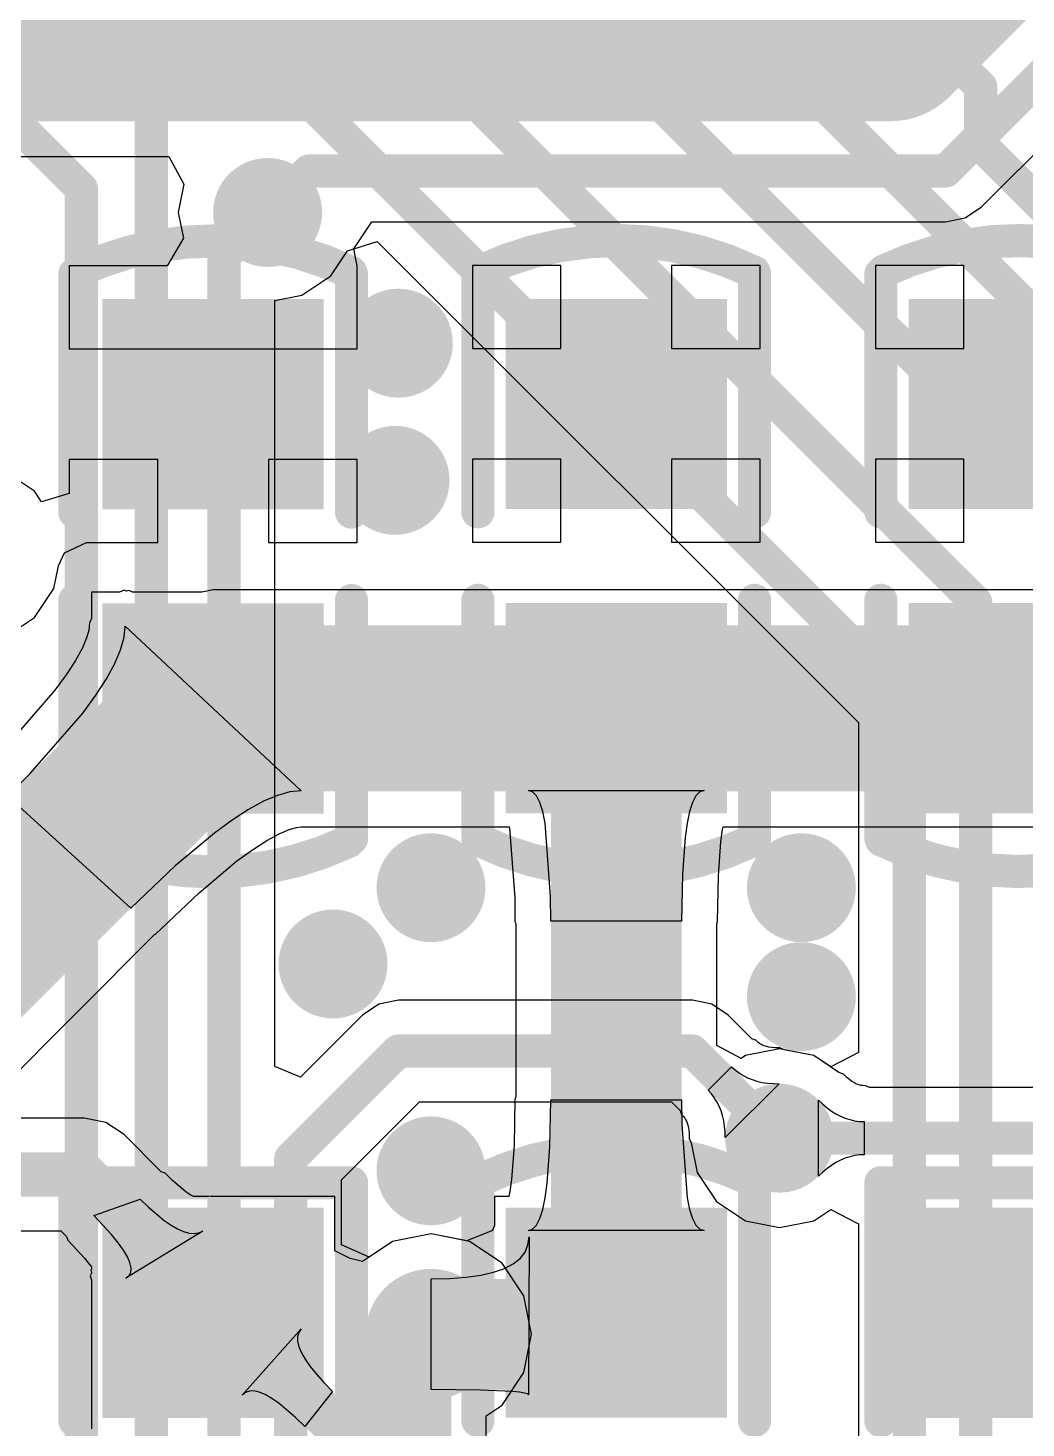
# Model space of a CAD drawing. Header units: millimetres. Extents: x 6.03 to 8.53, y 10.22 to 11.81.
# Drawn here: x 6.7677 to 6.9481, y 10.5953 to 10.8483 of the extents above; entities that cross this region are included whole.
import ezdxf

# ---------------------------------------------------------------- set-up
doc = ezdxf.new("R2010")
doc.units = ezdxf.units.MM
doc.header["$MEASUREMENT"] = 0
for name, color, linetype in [('BottomLayer', 5, 'Continuous'), ('MultiLayer', 9, 'Continuous'), ('TopLayer', 1, 'Continuous'), ('TopOverlay', 2, 'Continuous'), ('TopPaste', 8, 'Continuous'), ('TopSolder', 216, 'Continuous')]:
    doc.layers.add(name, color=color, linetype=linetype)

# ---------------------------------------------------------------- blocks, each defined once
blk = doc.blocks.new('C0603_8')
at = {"layer": 'TopLayer'}
for points in [[(-0.0125, 0.016), (-0.0425, 0.016), (-0.0125, -0.016), (-0.0425, -0.016)], [(0.0425, 0.016), (0.0125, 0.016), (0.0425, -0.016), (0.0125, -0.016)]]:
    blk.add_solid(points, dxfattribs=at)
at = {"layer": 'TopOverlay', "const_width": 0.006}
for points in [[(-0.05154, -0.02444, -0.22601), (-0.05133, 0.02486)], [(0.05154, 0.02444, -0.227259), (0.05134, -0.02486)]]:
    blk.add_lwpolyline(points, format="xyb", dxfattribs=at)
at = {"layer": 'TopOverlay', "const_width": 0.003}
for points in [[(-0.05284, 0.02486, 1), (-0.04983, 0.02486, 1)], [(-0.0525, 0.025, 1), (-0.0495, 0.025, 1)], [(-0.0095, 0.025, 1), (-0.0065, 0.025, 1)], [(0.0065, 0.025, 1), (0.0095, 0.025, 1)], [(0.0495, 0.025, 1), (0.0525, 0.025, 1)], [(0.05004, 0.02444, 1), (0.05304, 0.02444, 1)], [(-0.05304, -0.02444, 1), (-0.05004, -0.02444, 1)], [(-0.0525, -0.025, 1), (-0.0495, -0.025, 1)], [(-0.0095, -0.025, 1), (-0.0065, -0.025, 1)], [(0.0065, -0.025, 1), (0.0095, -0.025, 1)], [(0.0495, -0.025, 1), (0.0525, -0.025, 1)], [(0.04984, -0.02486, 1), (0.05284, -0.02486, 1)]]:
    blk.add_lwpolyline(points, format="xyb", close=True, dxfattribs=at)
at = {"layer": 'TopOverlay', "const_width": 0.006}
for points in [[(-0.008, 0.025), (-0.051, 0.025)], [(0.051, 0.025), (0.008, 0.025)], [(-0.008, -0.025), (-0.051, -0.025)], [(0.051, -0.025), (0.008, -0.025)]]:
    blk.add_lwpolyline(points, dxfattribs=at)
at = {"layer": 'TopPaste'}
for points in [[(-0.0125, 0.016), (-0.0425, 0.016), (-0.0125, -0.016), (-0.0425, -0.016)], [(0.0425, 0.016), (0.0125, 0.016), (0.0425, -0.016), (0.0125, -0.016)]]:
    blk.add_solid(points, dxfattribs=at)
at = {"layer": 'TopSolder'}
for points in [[(-0.0085, 0.02), (-0.0465, 0.02), (-0.0085, -0.02), (-0.0465, -0.02)], [(0.0465, 0.02), (0.0085, 0.02), (0.0465, -0.02), (0.0085, -0.02)]]:
    blk.add_solid(points, dxfattribs=at)
blk = doc.blocks.new('C0603_9')
at = {"layer": 'TopLayer'}
for points in [[(-0.0125, 0.016), (-0.0425, 0.016), (-0.0125, -0.016), (-0.0425, -0.016)], [(0.0425, 0.016), (0.0125, 0.016), (0.0425, -0.016), (0.0125, -0.016)]]:
    blk.add_solid(points, dxfattribs=at)
at = {"layer": 'TopOverlay', "const_width": 0.006}
for points in [[(-0.05154, -0.02444, -0.22601), (-0.05133, 0.02486)], [(0.05154, 0.02444, -0.227259), (0.05134, -0.02486)]]:
    blk.add_lwpolyline(points, format="xyb", dxfattribs=at)
at = {"layer": 'TopOverlay', "const_width": 0.003}
for points in [[(-0.05284, 0.02486, 1), (-0.04983, 0.02486, 1)], [(-0.0525, 0.025, 1), (-0.0495, 0.025, 1)], [(-0.0095, 0.025, 1), (-0.0065, 0.025, 1)], [(0.0065, 0.025, 1), (0.0095, 0.025, 1)], [(0.0495, 0.025, 1), (0.0525, 0.025, 1)], [(0.05004, 0.02444, 1), (0.05304, 0.02444, 1)], [(-0.05304, -0.02444, 1), (-0.05004, -0.02444, 1)], [(-0.0525, -0.025, 1), (-0.0495, -0.025, 1)], [(-0.0095, -0.025, 1), (-0.0065, -0.025, 1)], [(0.0065, -0.025, 1), (0.0095, -0.025, 1)], [(0.0495, -0.025, 1), (0.0525, -0.025, 1)], [(0.04984, -0.02486, 1), (0.05284, -0.02486, 1)]]:
    blk.add_lwpolyline(points, format="xyb", close=True, dxfattribs=at)
at = {"layer": 'TopOverlay', "const_width": 0.006}
for points in [[(-0.051, 0.025), (-0.008, 0.025)], [(0.008, 0.025), (0.051, 0.025)], [(-0.051, -0.025), (-0.008, -0.025)], [(0.008, -0.025), (0.051, -0.025)]]:
    blk.add_lwpolyline(points, dxfattribs=at)
at = {"layer": 'TopPaste'}
for points in [[(-0.0125, 0.016), (-0.0425, 0.016), (-0.0125, -0.016), (-0.0425, -0.016)], [(0.0425, 0.016), (0.0125, 0.016), (0.0425, -0.016), (0.0125, -0.016)]]:
    blk.add_solid(points, dxfattribs=at)
at = {"layer": 'TopSolder'}
for points in [[(-0.0085, 0.02), (-0.0465, 0.02), (-0.0085, -0.02), (-0.0465, -0.02)], [(0.0465, 0.02), (0.0085, 0.02), (0.0465, -0.02), (0.0085, -0.02)]]:
    blk.add_solid(points, dxfattribs=at)
blk = doc.blocks.new('C0603_11')
at = {"layer": 'TopLayer'}
for points in [[(-0.0125, 0.016), (-0.0425, 0.016), (-0.0125, -0.016), (-0.0425, -0.016)], [(0.0425, 0.016), (0.0125, 0.016), (0.0425, -0.016), (0.0125, -0.016)]]:
    blk.add_solid(points, dxfattribs=at)
at = {"layer": 'TopOverlay', "const_width": 0.006}
for points in [[(-0.05154, -0.02444, -0.22601), (-0.05133, 0.02486)], [(0.05154, 0.02444, -0.227259), (0.05134, -0.02486)]]:
    blk.add_lwpolyline(points, format="xyb", dxfattribs=at)
at = {"layer": 'TopOverlay', "const_width": 0.003}
for points in [[(-0.05284, 0.02486, 1), (-0.04983, 0.02486, 1)], [(-0.0525, 0.025, 1), (-0.0495, 0.025, 1)], [(-0.0095, 0.025, 1), (-0.0065, 0.025, 1)], [(0.0065, 0.025, 1), (0.0095, 0.025, 1)], [(0.0495, 0.025, 1), (0.0525, 0.025, 1)], [(0.05004, 0.02444, 1), (0.05304, 0.02444, 1)], [(-0.05304, -0.02444, 1), (-0.05004, -0.02444, 1)], [(-0.0525, -0.025, 1), (-0.0495, -0.025, 1)], [(-0.0095, -0.025, 1), (-0.0065, -0.025, 1)], [(0.0065, -0.025, 1), (0.0095, -0.025, 1)], [(0.0495, -0.025, 1), (0.0525, -0.025, 1)], [(0.04984, -0.02486, 1), (0.05284, -0.02486, 1)]]:
    blk.add_lwpolyline(points, format="xyb", close=True, dxfattribs=at)
at = {"layer": 'TopOverlay', "const_width": 0.006}
for points in [[(-0.008, 0.025), (-0.051, 0.025)], [(0.051, 0.025), (0.008, 0.025)], [(-0.008, -0.025), (-0.051, -0.025)], [(0.051, -0.025), (0.008, -0.025)]]:
    blk.add_lwpolyline(points, dxfattribs=at)
at = {"layer": 'TopPaste'}
for points in [[(-0.0125, 0.016), (-0.0425, 0.016), (-0.0125, -0.016), (-0.0425, -0.016)], [(0.0425, 0.016), (0.0125, 0.016), (0.0425, -0.016), (0.0125, -0.016)]]:
    blk.add_solid(points, dxfattribs=at)
at = {"layer": 'TopSolder'}
for points in [[(-0.0085, 0.02), (-0.0465, 0.02), (-0.0085, -0.02), (-0.0465, -0.02)], [(0.0465, 0.02), (0.0085, 0.02), (0.0465, -0.02), (0.0085, -0.02)]]:
    blk.add_solid(points, dxfattribs=at)
blk = doc.blocks.new('C0603_12')
at = {"layer": 'TopLayer'}
for points in [[(-0.0125, 0.016), (-0.0425, 0.016), (-0.0125, -0.016), (-0.0425, -0.016)], [(0.0425, 0.016), (0.0125, 0.016), (0.0425, -0.016), (0.0125, -0.016)]]:
    blk.add_solid(points, dxfattribs=at)
at = {"layer": 'TopOverlay', "const_width": 0.006}
for points in [[(-0.05154, -0.02444, -0.22601), (-0.05133, 0.02486)], [(0.05154, 0.02444, -0.227259), (0.05134, -0.02486)]]:
    blk.add_lwpolyline(points, format="xyb", dxfattribs=at)
at = {"layer": 'TopOverlay', "const_width": 0.003}
for points in [[(-0.05284, 0.02486, 1), (-0.04983, 0.02486, 1)], [(-0.0525, 0.025, 1), (-0.0495, 0.025, 1)], [(-0.0095, 0.025, 1), (-0.0065, 0.025, 1)], [(0.0065, 0.025, 1), (0.0095, 0.025, 1)], [(0.0495, 0.025, 1), (0.0525, 0.025, 1)], [(0.05004, 0.02444, 1), (0.05304, 0.02444, 1)], [(-0.05304, -0.02444, 1), (-0.05004, -0.02444, 1)], [(-0.0525, -0.025, 1), (-0.0495, -0.025, 1)], [(-0.0095, -0.025, 1), (-0.0065, -0.025, 1)], [(0.0065, -0.025, 1), (0.0095, -0.025, 1)], [(0.0495, -0.025, 1), (0.0525, -0.025, 1)], [(0.04984, -0.02486, 1), (0.05284, -0.02486, 1)]]:
    blk.add_lwpolyline(points, format="xyb", close=True, dxfattribs=at)
at = {"layer": 'TopOverlay', "const_width": 0.006}
for points in [[(-0.008, 0.025), (-0.051, 0.025)], [(0.051, 0.025), (0.008, 0.025)], [(-0.008, -0.025), (-0.051, -0.025)], [(0.051, -0.025), (0.008, -0.025)]]:
    blk.add_lwpolyline(points, dxfattribs=at)
at = {"layer": 'TopPaste'}
for points in [[(-0.0125, 0.016), (-0.0425, 0.016), (-0.0125, -0.016), (-0.0425, -0.016)], [(0.0425, 0.016), (0.0125, 0.016), (0.0425, -0.016), (0.0125, -0.016)]]:
    blk.add_solid(points, dxfattribs=at)
at = {"layer": 'TopSolder'}
for points in [[(-0.0085, 0.02), (-0.0465, 0.02), (-0.0085, -0.02), (-0.0465, -0.02)], [(0.0465, 0.02), (0.0085, 0.02), (0.0465, -0.02), (0.0085, -0.02)]]:
    blk.add_solid(points, dxfattribs=at)
blk = doc.blocks.new('0603_30')
at = {"layer": 'TopLayer'}
for points in [[(-0.0425, -0.016), (-0.0125, -0.016), (-0.0425, 0.016), (-0.0125, 0.016)], [(0.0125, -0.016), (0.0425, -0.016), (0.0125, 0.016), (0.0425, 0.016)]]:
    blk.add_solid(points, dxfattribs=at)
at = {"layer": 'TopOverlay', "const_width": 0.006}
for points in [[(-0.051, 0.025), (-0.051, -0.025)], [(-0.051, 0.025), (-0.008, 0.025)], [(0.008, 0.025), (0.051, 0.025)], [(0.051, 0.025), (0.051, -0.025)], [(-0.051, -0.025), (-0.008, -0.025)], [(0.008, -0.025), (0.051, -0.025)]]:
    blk.add_lwpolyline(points, dxfattribs=at)
at = {"layer": 'TopOverlay', "const_width": 0.003}
for points in [[(-0.0525, 0.025, 1), (-0.0495, 0.025, 1)], [(-0.0525, 0.025, 1), (-0.0495, 0.025, 1)], [(-0.0095, 0.025, 1), (-0.0065, 0.025, 1)], [(0.0065, 0.025, 1), (0.0095, 0.025, 1)], [(0.0495, 0.025, 1), (0.0525, 0.025, 1)], [(0.0495, 0.025, 1), (0.0525, 0.025, 1)], [(-0.0525, -0.025, 1), (-0.0495, -0.025, 1)], [(-0.0525, -0.025, 1), (-0.0495, -0.025, 1)], [(-0.0095, -0.025, 1), (-0.0065, -0.025, 1)], [(0.0065, -0.025, 1), (0.0095, -0.025, 1)], [(0.0495, -0.025, 1), (0.0525, -0.025, 1)], [(0.0495, -0.025, 1), (0.0525, -0.025, 1)]]:
    blk.add_lwpolyline(points, format="xyb", close=True, dxfattribs=at)
at = {"layer": 'TopPaste'}
for points in [[(-0.0425, -0.016), (-0.0125, -0.016), (-0.0425, 0.016), (-0.0125, 0.016)], [(0.0125, -0.016), (0.0425, -0.016), (0.0125, 0.016), (0.0425, 0.016)]]:
    blk.add_solid(points, dxfattribs=at)
at = {"layer": 'TopSolder'}
for points in [[(-0.0465, -0.02), (-0.0085, -0.02), (-0.0465, 0.02), (-0.0085, 0.02)], [(0.0085, -0.02), (0.0465, -0.02), (0.0085, 0.02), (0.0465, 0.02)]]:
    blk.add_solid(points, dxfattribs=at)
blk = doc.blocks.new('0603_32')
at = {"layer": 'TopLayer'}
for points in [[(-0.0425, -0.016), (-0.0125, -0.016), (-0.0425, 0.016), (-0.0125, 0.016)], [(0.0125, -0.016), (0.0425, -0.016), (0.0125, 0.016), (0.0425, 0.016)]]:
    blk.add_solid(points, dxfattribs=at)
at = {"layer": 'TopOverlay', "const_width": 0.006}
for points in [[(-0.051, 0.025), (-0.051, -0.025)], [(-0.051, 0.025), (-0.008, 0.025)], [(0.008, 0.025), (0.051, 0.025)], [(0.051, 0.025), (0.051, -0.025)], [(-0.051, -0.025), (-0.008, -0.025)], [(0.008, -0.025), (0.051, -0.025)]]:
    blk.add_lwpolyline(points, dxfattribs=at)
at = {"layer": 'TopOverlay', "const_width": 0.003}
for points in [[(-0.0525, 0.025, 1), (-0.0495, 0.025, 1)], [(-0.0525, 0.025, 1), (-0.0495, 0.025, 1)], [(-0.0095, 0.025, 1), (-0.0065, 0.025, 1)], [(0.0065, 0.025, 1), (0.0095, 0.025, 1)], [(0.0495, 0.025, 1), (0.0525, 0.025, 1)], [(0.0495, 0.025, 1), (0.0525, 0.025, 1)], [(-0.0525, -0.025, 1), (-0.0495, -0.025, 1)], [(-0.0525, -0.025, 1), (-0.0495, -0.025, 1)], [(-0.0095, -0.025, 1), (-0.0065, -0.025, 1)], [(0.0065, -0.025, 1), (0.0095, -0.025, 1)], [(0.0495, -0.025, 1), (0.0525, -0.025, 1)], [(0.0495, -0.025, 1), (0.0525, -0.025, 1)]]:
    blk.add_lwpolyline(points, format="xyb", close=True, dxfattribs=at)
at = {"layer": 'TopPaste'}
for points in [[(-0.0425, -0.016), (-0.0125, -0.016), (-0.0425, 0.016), (-0.0125, 0.016)], [(0.0125, -0.016), (0.0425, -0.016), (0.0125, 0.016), (0.0425, 0.016)]]:
    blk.add_solid(points, dxfattribs=at)
at = {"layer": 'TopSolder'}
for points in [[(-0.0465, -0.02), (-0.0085, -0.02), (-0.0465, 0.02), (-0.0085, 0.02)], [(0.0085, -0.02), (0.0465, -0.02), (0.0085, 0.02), (0.0465, 0.02)]]:
    blk.add_solid(points, dxfattribs=at)

msp = doc.modelspace()

# ---------------------------------------------------------------- linework, layer by layer
at = {"layer": 'BottomLayer'}
for p, q in [((6.82245, 10.80354), (6.82545, 10.80804)), ((6.82545, 10.80804), (6.83084, 10.80972)), ((6.83084, 10.80972), (6.9178, 10.72277)), ((6.81721, 10.80004), (6.82245, 10.80354)), ((6.81233, 10.79907), (6.81721, 10.80004)), ((6.81233, 10.66058), (6.81233, 10.79907)), ((6.9178, 10.72277), (6.9178, 10.66313)), ((6.83113, 10.67186), (6.82816, 10.66987)), ((6.83465, 10.67256), (6.83113, 10.67186)), ((6.8878, 10.67256), (6.83465, 10.67256)), ((6.89131, 10.67186), (6.8878, 10.67256)), ((6.89428, 10.66987), (6.89131, 10.67186)), ((6.82816, 10.66987), (6.81695, 10.65866)), ((6.89855, 10.66561), (6.89428, 10.66987)), ((6.89925, 10.66535), (6.89855, 10.66561)), ((6.89968, 10.66495), (6.89925, 10.66535)), ((6.89992, 10.66478), (6.89968, 10.66495)), ((6.90017, 10.66462), (6.89992, 10.66478)), ((6.90045, 10.66447), (6.90017, 10.66462)), ((6.90078, 10.66434), (6.90045, 10.66447)), ((6.90116, 10.66422), (6.90078, 10.66434)), ((6.9016, 10.66412), (6.90116, 10.66422)), ((6.90212, 10.66404), (6.9016, 10.66412)), ((6.90271, 10.66399), (6.90212, 10.66404)), ((6.90357, 10.66397), (6.90271, 10.66399)), ((6.90436, 10.66363), (6.90357, 10.66397)), ((6.90972, 10.66256), (6.90436, 10.66363)), ((6.9128, 10.66051), (6.90972, 10.66256)), ((6.9178, 10.66313), (6.9128, 10.66051)), ((6.81695, 10.65866), (6.81233, 10.66058)), ((6.89062, 10.65632), (6.89486, 10.66056)), ((6.89486, 10.66056), (6.89551, 10.65997)), ((6.89551, 10.65997), (6.89621, 10.65944)), ((6.89621, 10.65944), (6.89695, 10.65897)), ((6.89695, 10.65897), (6.89774, 10.65856)), ((6.89121, 10.65567), (6.89062, 10.65632)), ((6.90345, 10.65748), (6.8937, 10.64774)), ((6.89774, 10.65856), (6.89858, 10.65822)), ((6.89858, 10.65822), (6.89946, 10.65795)), ((6.89946, 10.65795), (6.90038, 10.65773)), ((6.90038, 10.65773), (6.90136, 10.65759)), ((6.90136, 10.65759), (6.90238, 10.6575)), ((6.90238, 10.6575), (6.90345, 10.65748)), ((6.82437, 10.64014), (6.83845, 10.65421)), ((6.83845, 10.65421), (6.88399, 10.65421)), ((6.88399, 10.65421), (6.88558, 10.65263)), ((6.89175, 10.65497), (6.89121, 10.65567)), ((6.89221, 10.65423), (6.89175, 10.65497)), ((6.89262, 10.65344), (6.89221, 10.65423)), ((6.88558, 10.65263), (6.88583, 10.65194)), ((6.88583, 10.65194), (6.88623, 10.6515)), ((6.88623, 10.6515), (6.88641, 10.65127)), ((6.88641, 10.65127), (6.88656, 10.65101)), ((6.88656, 10.65101), (6.88671, 10.65073)), ((6.89296, 10.65261), (6.89262, 10.65344)), ((6.89323, 10.65172), (6.89296, 10.65261)), ((6.89345, 10.6508), (6.89323, 10.65172)), ((6.88671, 10.65073), (6.88684, 10.65041)), ((6.88684, 10.65041), (6.88696, 10.65002)), ((6.88696, 10.65002), (6.88706, 10.64958)), ((6.88706, 10.64958), (6.88714, 10.64906)), ((6.88714, 10.64906), (6.88719, 10.64847)), ((6.88719, 10.64847), (6.88721, 10.64761)), ((6.8936, 10.64982), (6.89345, 10.6508)), ((6.89368, 10.6488), (6.8936, 10.64982)), ((6.8937, 10.64774), (6.89368, 10.6488)), ((6.88721, 10.64761), (6.88755, 10.64682)), ((6.88755, 10.64682), (6.88862, 10.64146)), ((6.88862, 10.64146), (6.89212, 10.63622)), ((6.82437, 10.62837), (6.82437, 10.64014)), ((6.89212, 10.63622), (6.89736, 10.63271)), ((6.90972, 10.63271), (6.9128, 10.63477)), ((6.9128, 10.63477), (6.9178, 10.63214)), ((6.89736, 10.63271), (6.90354, 10.63149)), ((6.90354, 10.63149), (6.90972, 10.63271)), ((6.9178, 10.63214), (6.9178, 10.53539)), ((6.82937, 10.62616), (6.82437, 10.62837)), ((6.8336, 10.62898), (6.82937, 10.62616)), ((6.84055, 10.63036), (6.8336, 10.62898)), ((6.8475, 10.62898), (6.84055, 10.63036)), ((6.85339, 10.62505), (6.8475, 10.62898)), ((6.85733, 10.61915), (6.85339, 10.62505)), ((6.85871, 10.6122), (6.85733, 10.61915)), ((6.85733, 10.60526), (6.85871, 10.6122)), ((6.85339, 10.59936), (6.85733, 10.60526)), ((6.85051, 10.59744), (6.85339, 10.59936)), ((6.85051, 10.42617), (6.85051, 10.59744))]:
    msp.add_line(p, q, dxfattribs=at)
for points, const_width in [([(6.73917, 10.88738), (6.79, 10.83655)], 0.006), ([(6.77362, 10.87992), (6.92698, 10.72657)], 0.006), ([(6.80358, 10.87992), (6.93898, 10.74453)], 0.006), ([(6.83661, 10.87992), (6.95472, 10.76181)], 0.006), ([(6.86614, 10.87992), (6.9685, 10.77756)], 0.006), ([(6.89764, 10.87992), (6.93989, 10.83767)], 0.006), ([(6.72854, 10.86811), (6.77737, 10.81928)], 0.006), ([(6.79, 10.29957), (6.79, 10.83655)], 0.006), ([(6.93989, 10.82723), (6.93989, 10.83767)], 0.006), ([(6.93989, 10.82723), (7.00983, 10.7573)], 0.006), ([(6.77737, 10.28365), (6.77737, 10.81928)], 0.006), ([(6.80315, 10.80709), (6.81102, 10.81496)], 0.006), ([(6.80315, 10.31319), (6.80315, 10.80709)], 0.006), ([(6.93898, 10.50591), (6.93898, 10.74453)], 0.006), ([(6.92698, 10.53328), (6.92698, 10.72657)], 0.006), ([(6.8152, 10.64394), (6.83465, 10.66339)], 0.006), ([(6.83465, 10.66339), (6.8878, 10.66339)], 0.006), ([(6.8878, 10.66339), (6.90354, 10.64764)], 0.006), ([(6.8152, 10.41154), (6.8152, 10.64394)], 0.006), ([(6.8342, 10.60585), (6.84055, 10.6122)], 0.02), ([(6.8342, 10.41941), (6.8342, 10.60585)], 0.02)]:
    msp.add_lwpolyline(points, dxfattribs=dict(at, const_width=const_width))
for points, const_width in [([(6.7885, 10.83655, 1), (6.7915, 10.83655, 1)], 0.003), ([(6.7885, 10.83655, 1), (6.7915, 10.83655, 1)], 0.003), ([(6.93839, 10.83767, 1), (6.94139, 10.83767, 1)], 0.003), ([(6.93839, 10.83767, 1), (6.94139, 10.83767, 1)], 0.003), ([(6.93839, 10.82723, 1), (6.94139, 10.82723, 1)], 0.003), ([(6.93839, 10.82723, 1), (6.94139, 10.82723, 1)], 0.003), ([(6.8061, 10.81496, 1), (6.81595, 10.81496, 1)], 0.00984), ([(6.77587, 10.81928, 1), (6.77887, 10.81928, 1)], 0.003), ([(6.77587, 10.81928, 1), (6.77887, 10.81928, 1)], 0.003), ([(6.80952, 10.81496, 1), (6.81252, 10.81496, 1)], 0.003), ([(6.80165, 10.80709, 1), (6.80465, 10.80709, 1)], 0.003), ([(6.80165, 10.80709, 1), (6.80465, 10.80709, 1)], 0.003), ([(6.82972, 10.79134, 1), (6.83957, 10.79134, 1)], 0.00984), ([(6.82913, 10.76654, 1), (6.83898, 10.76654, 1)], 0.00984), ([(6.93748, 10.74453, 1), (6.94048, 10.74453, 1)], 0.003), ([(6.93748, 10.74453, 1), (6.94048, 10.74453, 1)], 0.003), ([(6.92548, 10.72657, 1), (6.92848, 10.72657, 1)], 0.003), ([(6.92548, 10.72657, 1), (6.92848, 10.72657, 1)], 0.003), ([(6.83563, 10.69291, 1), (6.84547, 10.69291, 1)], 0.00984), ([(6.90256, 10.69291, 1), (6.9124, 10.69291, 1)], 0.00984), ([(6.81791, 10.67913, 1), (6.82776, 10.67913, 1)], 0.00984), ([(6.90256, 10.67323, 1), (6.9124, 10.67323, 1)], 0.00984), ([(6.83315, 10.66339, 1), (6.83615, 10.66339, 1)], 0.003), ([(6.83315, 10.66339, 1), (6.83615, 10.66339, 1)], 0.003), ([(6.8863, 10.66339, 1), (6.8893, 10.66339, 1)], 0.003), ([(6.8863, 10.66339, 1), (6.8893, 10.66339, 1)], 0.003), ([(6.89862, 10.64764, 1), (6.90846, 10.64764, 1)], 0.00984), ([(6.83563, 10.64173, 1), (6.84547, 10.64173, 1)], 0.00984), ([(6.90204, 10.64764, 1), (6.90504, 10.64764, 1)], 0.003), ([(6.8137, 10.64394, 1), (6.8167, 10.64394, 1)], 0.003), ([(6.8137, 10.64394, 1), (6.8167, 10.64394, 1)], 0.003), ([(6.83465, 10.6122, 1), (6.84646, 10.6122, 1)], 0.01181), ([(6.83555, 10.6122, 1), (6.84555, 10.6122, 1)], 0.01), ([(6.8292, 10.60585, 1), (6.8392, 10.60585, 1)], 0.01), ([(6.8292, 10.60585, 1), (6.8392, 10.60585, 1)], 0.01)]:
    msp.add_lwpolyline(points, format="xyb", close=True, dxfattribs=dict(at, const_width=const_width))
at = {"layer": 'MultiLayer'}
for points, const_width in [([(6.8061, 10.81496, 1), (6.81595, 10.81496, 1)], 0.00984), ([(6.82972, 10.79134, 1), (6.83957, 10.79134, 1)], 0.00984), ([(6.82913, 10.76654, 1), (6.83898, 10.76654, 1)], 0.00984), ([(6.83563, 10.69291, 1), (6.84547, 10.69291, 1)], 0.00984), ([(6.90256, 10.69291, 1), (6.9124, 10.69291, 1)], 0.00984), ([(6.81791, 10.67913, 1), (6.82776, 10.67913, 1)], 0.00984), ([(6.90256, 10.67323, 1), (6.9124, 10.67323, 1)], 0.00984), ([(6.89862, 10.64764, 1), (6.90846, 10.64764, 1)], 0.00984), ([(6.83563, 10.64173, 1), (6.84547, 10.64173, 1)], 0.00984), ([(6.83465, 10.6122, 1), (6.84646, 10.6122, 1)], 0.01181)]:
    msp.add_lwpolyline(points, format="xyb", close=True, dxfattribs=dict(at, const_width=const_width))
at = {"layer": 'TopLayer'}
for p, q in [((6.94004, 10.81597), (6.97729, 10.85322)), ((6.75477, 10.82505), (6.79315, 10.82505)), ((6.79315, 10.82505), (6.79588, 10.82005)), ((6.79588, 10.82005), (6.79487, 10.81496)), ((6.93706, 10.81398), (6.94004, 10.81597)), ((6.79487, 10.81496), (6.7958, 10.81031)), ((6.82661, 10.80838), (6.82983, 10.81328)), ((6.82983, 10.81328), (6.93355, 10.81328)), ((6.93355, 10.81328), (6.93706, 10.81398)), ((6.7958, 10.81031), (6.79286, 10.80531)), ((6.82718, 10.80531), (6.82661, 10.80838)), ((6.86402, 10.80535), (6.84802, 10.80535)), ((6.84802, 10.80535), (6.84802, 10.79035)), ((6.86402, 10.79035), (6.86402, 10.80535)), ((6.90002, 10.80535), (6.88402, 10.80535)), ((6.88402, 10.80535), (6.88402, 10.79035)), ((6.90002, 10.79035), (6.90002, 10.80535)), ((6.93685, 10.80535), (6.92085, 10.80535)), ((6.92085, 10.80535), (6.92085, 10.79035)), ((6.93685, 10.79035), (6.93685, 10.80535)), ((6.79286, 10.80531), (6.77518, 10.80531)), ((6.77518, 10.80531), (6.77518, 10.79031)), ((6.82718, 10.79031), (6.82718, 10.80531)), ((6.82718, 10.80531), (6.82718, 10.80531)), ((6.77518, 10.79031), (6.82718, 10.79031)), ((6.84802, 10.79035), (6.86402, 10.79035)), ((6.88402, 10.79035), (6.90002, 10.79035)), ((6.92085, 10.79035), (6.93685, 10.79035)), ((6.79118, 10.77031), (6.77518, 10.77031)), ((6.77518, 10.77031), (6.77518, 10.76417)), ((6.79118, 10.75531), (6.79118, 10.77031)), ((6.82718, 10.77031), (6.81118, 10.77031)), ((6.81118, 10.77031), (6.81118, 10.75531)), ((6.82718, 10.75531), (6.82718, 10.77031)), ((6.86402, 10.77035), (6.84802, 10.77035)), ((6.84802, 10.77035), (6.84802, 10.75535)), ((6.86402, 10.75535), (6.86402, 10.77035)), ((6.90002, 10.77035), (6.88402, 10.77035)), ((6.88402, 10.77035), (6.88402, 10.75535)), ((6.90002, 10.75535), (6.90002, 10.77035)), ((6.93685, 10.77035), (6.92085, 10.77035)), ((6.92085, 10.77035), (6.92085, 10.75535)), ((6.93685, 10.75535), (6.93685, 10.77035)), ((6.7689, 10.76457), (6.76366, 10.76807)), ((6.77018, 10.76266), (6.7689, 10.76457)), ((6.77518, 10.76417), (6.77018, 10.76266)), ((6.77432, 10.75347), (6.7783, 10.75531)), ((6.7783, 10.75531), (6.79118, 10.75531)), ((6.81118, 10.75531), (6.82718, 10.75531)), ((6.84802, 10.75535), (6.86402, 10.75535)), ((6.88402, 10.75535), (6.90002, 10.75535)), ((6.92085, 10.75535), (6.93685, 10.75535)), ((6.77323, 10.75112), (6.77432, 10.75347)), ((6.7724, 10.74697), (6.77323, 10.75112)), ((6.7689, 10.74173), (6.7724, 10.74697)), ((6.78427, 10.74631), (6.77918, 10.74631)), ((6.77918, 10.74631), (6.77918, 10.7415)), ((6.78509, 10.74669), (6.78427, 10.74631)), ((6.78553, 10.74652), (6.78509, 10.74669)), ((6.78598, 10.74665), (6.78553, 10.74652)), ((6.7866, 10.74631), (6.78598, 10.74665)), ((6.79911, 10.74631), (6.7866, 10.74631)), ((6.80118, 10.74673), (6.79911, 10.74631)), ((6.96001, 10.74673), (6.80118, 10.74673)), ((6.76366, 10.73823), (6.7689, 10.74173)), ((6.77884, 10.74087), (6.77869, 10.7394)), ((6.77918, 10.7415), (6.77884, 10.74087)), ((6.78509, 10.73817), (6.7853, 10.74019)), ((6.7853, 10.74019), (6.81706, 10.71043)), ((6.77831, 10.73807), (6.77754, 10.73625)), ((6.77869, 10.7394), (6.77831, 10.73807)), ((6.78445, 10.73591), (6.78509, 10.73817)), ((6.77754, 10.73625), (6.77632, 10.73401)), ((6.78339, 10.73342), (6.78445, 10.73591)), ((6.77632, 10.73401), (6.77464, 10.73141)), ((6.78191, 10.73069), (6.78339, 10.73342)), ((6.77464, 10.73141), (6.77258, 10.72859)), ((6.78, 10.72773), (6.78191, 10.73069)), ((6.77258, 10.72859), (6.76334, 10.71796)), ((6.77766, 10.72454), (6.78, 10.72773)), ((6.76812, 10.71356), (6.77766, 10.72454)), ((6.76409, 10.70943), (6.76812, 10.71356)), ((6.7863, 10.68922), (6.76409, 10.70943)), ((6.81278, 10.70959), (6.81028, 10.70853)), ((6.81504, 10.71022), (6.81278, 10.70959)), ((6.81706, 10.71043), (6.81504, 10.71022)), ((6.85891, 10.71023), (6.85814, 10.71047)), ((6.85814, 10.71047), (6.8899, 10.71047)), ((6.8596, 10.70952), (6.85891, 10.71023)), ((6.86021, 10.70834), (6.8596, 10.70952)), ((6.88843, 10.70952), (6.88782, 10.70834)), ((6.88912, 10.71023), (6.88843, 10.70952)), ((6.8899, 10.71047), (6.88912, 10.71023)), ((6.80756, 10.70704), (6.8046, 10.70513)), ((6.81028, 10.70853), (6.80756, 10.70704)), ((6.86074, 10.70669), (6.86021, 10.70834)), ((6.86119, 10.70456), (6.86074, 10.70669)), ((6.88729, 10.70669), (6.88684, 10.70456)), ((6.88782, 10.70834), (6.88729, 10.70669)), ((6.8046, 10.70513), (6.8014, 10.7028)), ((6.86216, 10.69133), (6.86119, 10.70456)), ((6.88684, 10.70456), (6.88648, 10.70196)), ((6.8014, 10.7028), (6.79432, 10.69686)), ((6.81087, 10.70145), (6.81311, 10.70267)), ((6.81311, 10.70267), (6.81494, 10.70345)), ((6.81494, 10.70345), (6.81626, 10.70382)), ((6.81626, 10.70382), (6.81705, 10.7039)), ((6.81705, 10.7039), (6.85469, 10.7039)), ((6.85469, 10.7039), (6.85474, 10.70365)), ((6.85474, 10.70365), (6.85567, 10.69106)), ((6.88648, 10.70196), (6.88599, 10.69535)), ((6.89294, 10.70127), (6.89324, 10.70344)), ((6.89324, 10.70344), (6.89334, 10.7039)), ((6.89334, 10.7039), (6.96888, 10.7039)), ((6.80541, 10.69768), (6.80828, 10.69978)), ((6.80828, 10.69978), (6.81087, 10.70145)), ((6.89248, 10.69505), (6.89294, 10.70127)), ((6.79432, 10.69686), (6.7863, 10.68922)), ((6.79865, 10.69201), (6.80541, 10.69768)), ((6.88599, 10.69535), (6.88583, 10.68684)), ((6.89232, 10.68672), (6.89248, 10.69505)), ((6.79078, 10.68452), (6.79865, 10.69201)), ((6.85567, 10.69106), (6.85571, 10.68678)), ((6.8622, 10.68684), (6.86216, 10.69133)), ((6.85571, 10.68678), (6.85586, 10.68644)), ((6.85586, 10.68644), (6.85586, 10.65505)), ((6.88583, 10.68684), (6.8622, 10.68684)), ((6.89218, 10.68639), (6.89232, 10.68672)), ((6.76243, 10.65628), (6.79059, 10.68445)), ((6.79059, 10.68445), (6.79078, 10.68452)), ((6.89218, 10.6644), (6.89218, 10.68639)), ((6.89659, 10.66204), (6.89218, 10.6644)), ((6.90354, 10.66379), (6.89736, 10.66256)), ((6.90972, 10.66256), (6.90354, 10.66379)), ((6.89736, 10.66256), (6.89659, 10.66204)), ((6.91427, 10.65952), (6.90972, 10.66256)), ((6.91507, 10.65921), (6.91427, 10.65952)), ((6.91569, 10.65861), (6.91507, 10.65921)), ((6.91615, 10.65823), (6.91569, 10.65861)), ((6.91657, 10.65792), (6.91615, 10.65823)), ((6.91696, 10.65768), (6.91657, 10.65792)), ((6.91731, 10.65749), (6.91696, 10.65768)), ((6.91763, 10.65735), (6.91731, 10.65749)), ((6.91794, 10.65726), (6.91763, 10.65735)), ((6.91823, 10.65719), (6.91794, 10.65726)), ((6.91852, 10.65715), (6.91823, 10.65719)), ((6.91911, 10.65713), (6.91852, 10.65715)), ((6.91978, 10.65681), (6.91911, 10.65713)), ((6.98833, 10.65681), (6.91978, 10.65681)), ((6.85571, 10.65472), (6.85555, 10.6464)), ((6.85586, 10.65505), (6.85571, 10.65472)), ((6.86204, 10.6461), (6.8622, 10.6546)), ((6.8622, 10.6546), (6.88583, 10.6546)), ((6.88583, 10.6546), (6.88587, 10.65011)), ((6.91057, 10.64075), (6.91057, 10.65453)), ((6.91057, 10.65453), (6.91134, 10.65379)), ((6.91134, 10.65379), (6.91212, 10.65313)), ((6.77786, 10.65128), (6.7645, 10.65128)), ((6.78176, 10.6505), (6.77786, 10.65128)), ((6.91212, 10.65313), (6.91292, 10.65254)), ((6.91292, 10.65254), (6.91372, 10.65204)), ((6.91372, 10.65204), (6.91454, 10.65161)), ((6.91454, 10.65161), (6.91537, 10.65126)), ((6.91537, 10.65126), (6.91622, 10.65099)), ((6.91622, 10.65099), (6.91707, 10.65079)), ((6.78507, 10.64829), (6.78176, 10.6505)), ((6.88587, 10.65011), (6.88684, 10.63688)), ((6.91707, 10.65079), (6.91794, 10.65068)), ((6.91794, 10.65068), (6.91882, 10.65064)), ((6.91882, 10.65064), (6.91882, 10.64464)), ((6.79179, 10.64157), (6.78507, 10.64829)), ((6.85555, 10.6464), (6.85509, 10.64017)), ((6.86155, 10.63948), (6.86204, 10.6461)), ((6.91454, 10.64367), (6.91372, 10.64324)), ((6.91537, 10.64402), (6.91454, 10.64367)), ((6.91622, 10.64429), (6.91537, 10.64402)), ((6.91707, 10.64448), (6.91622, 10.64429)), ((6.91794, 10.6446), (6.91707, 10.64448)), ((6.91882, 10.64464), (6.91794, 10.6446)), ((6.79248, 10.6413), (6.79179, 10.64157)), ((6.79386, 10.63997), (6.79248, 10.6413)), ((6.91134, 10.64149), (6.91057, 10.64075)), ((6.91212, 10.64215), (6.91134, 10.64149)), ((6.91292, 10.64273), (6.91212, 10.64215)), ((6.91372, 10.64324), (6.91292, 10.64273)), ((6.79626, 10.63795), (6.79386, 10.63997)), ((6.85509, 10.64017), (6.85479, 10.63801)), ((6.86119, 10.63688), (6.86155, 10.63948)), ((6.77964, 10.63364), (6.78798, 10.63662)), ((6.78798, 10.63662), (6.78951, 10.63514)), ((6.79705, 10.6374), (6.79626, 10.63795)), ((6.7976, 10.63708), (6.79705, 10.6374)), ((6.80032, 10.63708), (6.7976, 10.63708)), ((6.8008, 10.63716), (6.80032, 10.63708)), ((6.80091, 10.63708), (6.8008, 10.63716)), ((6.82318, 10.63708), (6.80091, 10.63708)), ((6.82318, 10.62727), (6.82318, 10.63708)), ((6.8546, 10.6371), (6.85202, 10.6371)), ((6.85202, 10.6371), (6.85202, 10.63188)), ((6.85479, 10.63801), (6.8546, 10.6371)), ((6.86074, 10.63476), (6.86119, 10.63688)), ((6.88684, 10.63688), (6.88729, 10.63476)), ((6.78282, 10.63024), (6.77964, 10.63364)), ((6.78951, 10.63514), (6.79231, 10.63279)), ((6.86021, 10.6331), (6.86074, 10.63476)), ((6.88729, 10.63476), (6.88782, 10.6331)), ((6.75435, 10.63089), (6.77363, 10.63089)), ((6.77363, 10.63089), (6.77465, 10.62987)), ((6.79929, 10.63084), (6.78542, 10.62233)), ((6.79231, 10.63279), (6.79357, 10.63191)), ((6.79357, 10.63191), (6.79475, 10.63123)), ((6.79475, 10.63123), (6.79583, 10.63076)), ((6.79583, 10.63076), (6.79683, 10.63048)), ((6.79856, 10.63052), (6.79929, 10.63084)), ((6.85164, 10.63098), (6.84702, 10.62908)), ((6.85202, 10.63188), (6.85164, 10.63098)), ((6.85814, 10.63098), (6.85891, 10.63121)), ((6.8899, 10.63098), (6.85814, 10.63098)), ((6.85891, 10.63121), (6.8596, 10.63192)), ((6.8596, 10.63192), (6.86021, 10.6331)), ((6.88782, 10.6331), (6.88843, 10.63192)), ((6.88843, 10.63192), (6.88912, 10.63121)), ((6.88912, 10.63121), (6.8899, 10.63098)), ((6.77465, 10.62987), (6.7749, 10.6292)), ((6.7749, 10.6292), (6.77792, 10.62597)), ((6.78403, 10.62875), (6.78282, 10.63024)), ((6.78499, 10.62741), (6.78403, 10.62875)), ((6.79683, 10.63048), (6.79774, 10.6304)), ((6.79774, 10.6304), (6.79856, 10.63052)), ((6.8336, 10.62898), (6.82818, 10.62536)), ((6.84055, 10.63036), (6.8336, 10.62898)), ((6.847, 10.62908), (6.84055, 10.63036)), ((6.84702, 10.62908), (6.847, 10.62908)), ((6.85754, 10.62706), (6.85807, 10.62835)), ((6.85807, 10.62835), (6.85826, 10.62979)), ((6.85826, 10.62979), (6.85814, 10.60122)), ((6.77792, 10.62597), (6.77886, 10.62482)), ((6.78569, 10.62621), (6.78499, 10.62741)), ((6.78614, 10.62515), (6.78569, 10.62621)), ((6.82596, 10.6259), (6.82318, 10.62727)), ((6.82818, 10.62536), (6.82596, 10.6259)), ((6.85541, 10.62494), (6.85665, 10.62592)), ((6.85665, 10.62592), (6.85754, 10.62706)), ((6.77886, 10.62482), (6.77918, 10.62437)), ((6.77918, 10.62323), (6.77894, 10.62274)), ((6.77918, 10.62394), (6.7791, 10.62384)), ((6.7791, 10.62384), (6.77918, 10.62336)), ((6.77918, 10.62437), (6.77918, 10.62394)), ((6.77918, 10.62336), (6.77918, 10.62323)), ((6.78598, 10.62282), (6.78629, 10.62345)), ((6.78634, 10.62423), (6.78614, 10.62515)), ((6.78629, 10.62345), (6.78634, 10.62423)), ((6.84957, 10.62289), (6.85187, 10.62342)), ((6.85187, 10.62342), (6.85381, 10.6241)), ((6.85381, 10.6241), (6.85541, 10.62494)), ((6.77894, 10.62274), (6.77918, 10.62203)), ((6.77918, 10.62203), (6.77918, 10.59508)), ((6.78542, 10.62233), (6.78598, 10.62282)), ((6.84055, 10.6222), (6.84391, 10.62228)), ((6.84055, 10.6022), (6.84055, 10.6222)), ((6.84391, 10.62228), (6.84691, 10.62251)), ((6.84691, 10.62251), (6.84957, 10.62289)), ((6.80642, 10.6012), (6.81706, 10.61319)), ((6.81706, 10.61319), (6.81664, 10.61254)), ((6.81664, 10.61254), (6.81644, 10.61178)), ((6.81644, 10.61178), (6.81645, 10.61092)), ((6.81645, 10.61092), (6.81669, 10.60994)), ((6.81669, 10.60994), (6.81715, 10.60887)), ((6.81715, 10.60887), (6.81782, 10.60768)), ((6.81782, 10.60768), (6.81872, 10.60639)), ((6.81872, 10.60639), (6.81983, 10.60499)), ((6.81983, 10.60499), (6.82116, 10.60349)), ((6.82116, 10.60349), (6.82272, 10.60188)), ((6.80702, 10.60169), (6.80642, 10.6012)), ((6.80773, 10.60194), (6.80702, 10.60169)), ((6.80856, 10.60195), (6.80773, 10.60194)), ((6.80951, 10.60174), (6.80856, 10.60195)), ((6.81058, 10.60129), (6.80951, 10.60174)), ((6.81177, 10.6006), (6.81058, 10.60129)), ((6.81308, 10.59969), (6.81177, 10.6006)), ((6.82272, 10.60188), (6.81774, 10.59555)), ((6.84952, 10.60212), (6.84055, 10.6022)), ((6.85532, 10.60185), (6.84952, 10.60212)), ((6.85655, 10.60172), (6.85532, 10.60185)), ((6.85743, 10.60157), (6.85655, 10.60172)), ((6.85796, 10.60141), (6.85743, 10.60157)), ((6.85814, 10.60122), (6.85796, 10.60141)), ((6.81607, 10.59716), (6.81308, 10.59969)), ((6.81774, 10.59555), (6.81607, 10.59716))]:
    msp.add_line(p, q, dxfattribs=at)
for points, const_width in [([(6.92361, 10.84646), (6.96354, 10.88639)], 0.03), ([(6.93355, 10.82246), (6.97348, 10.86239)], 0.006), ([(6.7459, 10.84646), (6.92361, 10.84646)], 0.03), ([(6.81102, 10.81496), (6.81852, 10.82246)], 0.006), ([(6.81852, 10.82246), (6.93355, 10.82246)], 0.006), ([(6.7456, 10.66973), (6.80118, 10.72531)], 0.03), ([(6.80118, 10.72531), (6.87402, 10.72531)], 0.03), ([(6.87402, 10.72531), (6.96888, 10.72531)], 0.03), ([(6.87402, 10.72531), (6.87402, 10.72535)], 0.02362), ([(6.87402, 10.6161), (6.87402, 10.72531)], 0.02362), ([(6.90354, 10.64764), (6.99213, 10.64764)], 0.006), ([(6.69854, 10.64108), (6.77786, 10.64108)], 0.008), ([(6.77786, 10.64108), (6.82877, 10.59017)], 0.008), ([(6.87105, 10.61313), (6.87402, 10.6161)], 0.02362), ([(6.84055, 10.6122), (6.87012, 10.6122)], 0.02), ([(6.94685, 10.61311), (7.07828, 10.61311)], 0.01)]:
    msp.add_lwpolyline(points, dxfattribs=dict(at, const_width=const_width))
for points, const_width in [([(6.91611, 10.84646, 1), (6.93111, 10.84646, 1)], 0.015), ([(6.91611, 10.84646, 1), (6.93111, 10.84646, 1)], 0.015), ([(6.8061, 10.81496, 1), (6.81595, 10.81496, 1)], 0.00984), ([(6.81702, 10.82246, 1), (6.82002, 10.82246, 1)], 0.003), ([(6.81702, 10.82246, 1), (6.82002, 10.82246, 1)], 0.003), ([(6.93205, 10.82246, 1), (6.93505, 10.82246, 1)], 0.003), ([(6.93205, 10.82246, 1), (6.93505, 10.82246, 1)], 0.003), ([(6.80952, 10.81496, 1), (6.81252, 10.81496, 1)], 0.003), ([(6.82972, 10.79134, 1), (6.83957, 10.79134, 1)], 0.00984), ([(6.82913, 10.76654, 1), (6.83898, 10.76654, 1)], 0.00984), ([(6.79368, 10.72531, 1), (6.80868, 10.72531, 1)], 0.015), ([(6.79368, 10.72531, 1), (6.80868, 10.72531, 1)], 0.015), ([(6.86652, 10.72531, 1), (6.88152, 10.72531, 1)], 0.015), ([(6.86652, 10.72531, 1), (6.88152, 10.72531, 1)], 0.015), ([(6.86811, 10.72535, 1), (6.87992, 10.72535, 1)], 0.01181), ([(6.86811, 10.72531, 1), (6.87992, 10.72531, 1)], 0.01181), ([(6.86811, 10.72531, 1), (6.87992, 10.72531, 1)], 0.01181), ([(6.83563, 10.69291, 1), (6.84547, 10.69291, 1)], 0.00984), ([(6.90256, 10.69291, 1), (6.9124, 10.69291, 1)], 0.00984), ([(6.81791, 10.67913, 1), (6.82776, 10.67913, 1)], 0.00984), ([(6.90256, 10.67323, 1), (6.9124, 10.67323, 1)], 0.00984), ([(6.89862, 10.64764, 1), (6.90846, 10.64764, 1)], 0.00984), ([(6.83563, 10.64173, 1), (6.84547, 10.64173, 1)], 0.00984), ([(6.90204, 10.64764, 1), (6.90504, 10.64764, 1)], 0.003), ([(6.77586, 10.64108, 1), (6.77986, 10.64108, 1)], 0.004), ([(6.77586, 10.64108, 1), (6.77986, 10.64108, 1)], 0.004), ([(6.86811, 10.6161, 1), (6.87992, 10.6161, 1)], 0.01181), ([(6.86811, 10.6161, 1), (6.87992, 10.6161, 1)], 0.01181), ([(6.83465, 10.6122, 1), (6.84646, 10.6122, 1)], 0.01181), ([(6.86514, 10.61313, 1), (6.87695, 10.61313, 1)], 0.01181), ([(6.83555, 10.6122, 1), (6.84555, 10.6122, 1)], 0.01), ([(6.86512, 10.6122, 1), (6.87512, 10.6122, 1)], 0.01), ([(6.94435, 10.61311, 1), (6.94935, 10.61311, 1)], 0.005)]:
    msp.add_lwpolyline(points, format="xyb", close=True, dxfattribs=dict(at, const_width=const_width))

# ---------------------------------------------------------------- block references
for name, p, rotation in [('C0603_9', (6.80118, 10.75281), 270), ('C0603_8', (6.87402, 10.75285), 90), ('C0603_12', (6.94685, 10.75285), 90), ('C0603_11', (6.87402, 10.5886), 90), ('0603_30', (6.80118, 10.58858), 270), ('0603_32', (6.94685, 10.58858), 270)]:
    msp.add_blockref(name, p, dxfattribs=dict(rotation=rotation))

doc.saveas('drawing.dxf')
